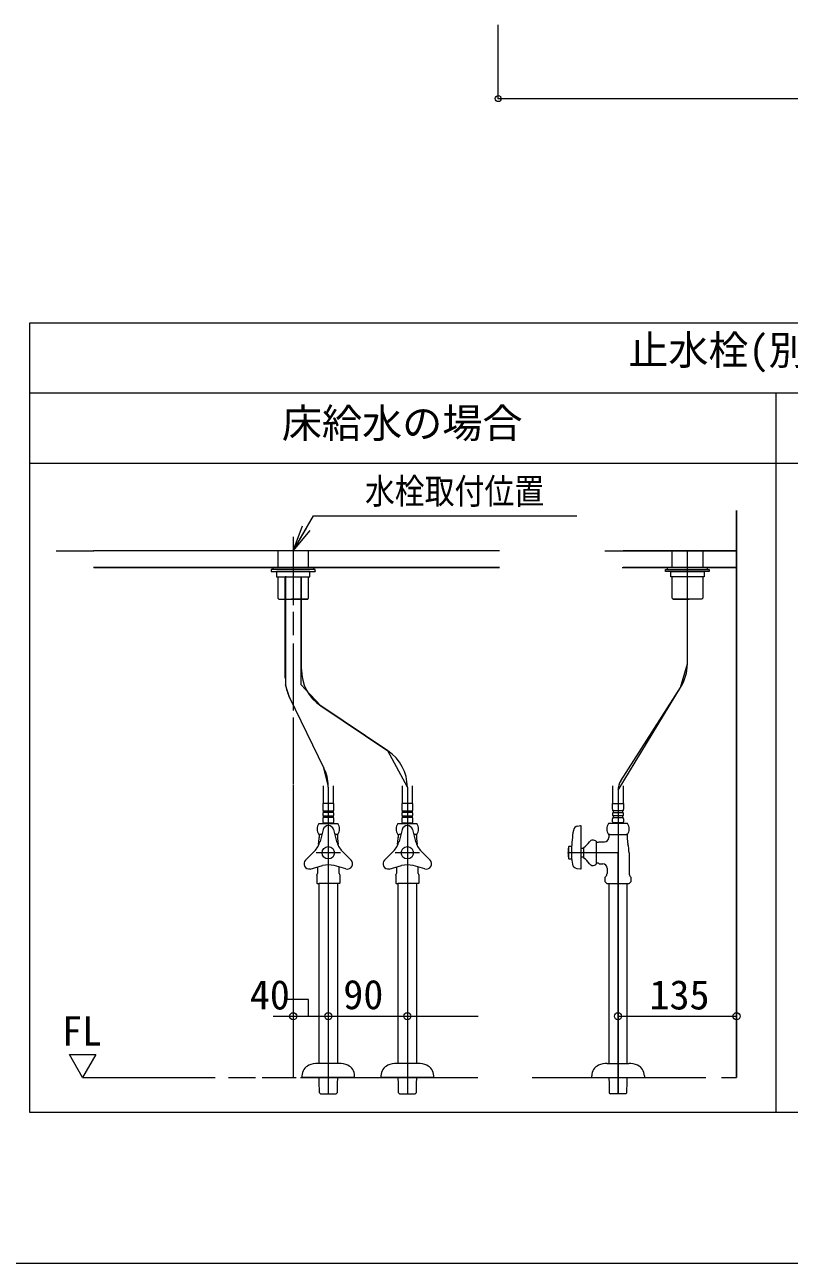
# Model space of a CAD drawing. Units: millimetres, scale not verified. Extents: x -1002 to 1002, y -687 to 676.
# Drawn here: x -38 to 343, y -687 to -70 of the extents above; entities that cross this region are included whole.
import ezdxf
from ezdxf.enums import TextEntityAlignment as Align

# ---------------------------------------------------------------- set-up
doc = ezdxf.new("R2010")
doc.units = ezdxf.units.MM
doc.header["$LTSCALE"] = 5
doc.header["$PDMODE"] = 32
doc.header["$PDSIZE"] = 3
doc.layers.add('F-0', color=7, linetype='Continuous', lineweight=15)
doc.styles.add('ＭＳ ゴシック', font='')
doc.styles.get('ＭＳ ゴシック').set_extended_font_data('MS Gothic')

msp = doc.modelspace()

# ---------------------------------------------------------------- linework, layer by layer
at = {"layer": 'F-0', "color": 4, "lineweight": 9}
for q in [(198.268, -69.594), (808.268, -106.421)]:
    msp.add_line((198.268, -106.421), q, dxfattribs=at)
at = {"layer": 'F-0', "lineweight": 18}
for p, q in [((-35.133, -611.931), (-35.133, -218.181)), ((-35.133, -218.181), (708.617, -218.181)), ((-35.133, -253.181), (708.617, -253.181)), ((336.742, -611.931), (336.742, -253.181)), ((336.742, -611.931), (-35.133, -611.931))]:
    msp.add_line(p, q, dxfattribs=at)
at = {"layer": 'F-0'}
for p, q in [((-35.133, -288.181), (336.742, -288.181)), ((336.742, -288.181), (708.617, -288.181)), ((96.117, -331.931), (106.22, -314.431)), ((106.22, -314.431), (237.47, -314.431)), ((317.054, -311.806), (317.054, -594.431)), ((96.117, -331.931), (100.785, -319.47)), ((96.117, -331.931), (102.679, -320.564)), ((96.117, -331.931), (104.574, -321.658)), ((96.117, -324.903), (96.117, -358.924)), ((-22.008, -331.931), (-3.24, -331.931)), ((198.929, -331.931), (-3.448, -331.931)), ((88.461, -331.931), (88.461, -340.243)), ((103.773, -340.243), (103.773, -331.931)), ((251.429, -331.931), (317.054, -331.931)), ((317.054, -331.931), (260.517, -331.931)), ((284.898, -340.243), (284.898, -331.931)), ((292.554, -388.247), (292.554, -331.931)), ((292.554, -388.247), (292.554, -331.931)), ((300.211, -331.931), (300.211, -340.243)), ((198.929, -340.243), (-3.439, -340.243)), ((-3.169, -340.243), (198.929, -340.243)), ((85.179, -341.118), (85.179, -342.212)), ((107.054, -341.118), (85.179, -341.118)), ((85.179, -342.212), (107.054, -342.212)), ((86.054, -340.243), (106.179, -340.243)), ((86.054, -341.118), (86.054, -340.243)), ((106.179, -341.118), (86.054, -341.118)), ((104.429, -342.212), (87.804, -342.212)), ((87.804, -342.212), (87.804, -344.837)), ((87.804, -344.837), (104.429, -344.837)), ((88.461, -344.837), (88.461, -355.512)), ((92.045, -395.371), (92.045, -344.837)), ((92.289, -344.576), (92.289, -398.624)), ((99.945, -344.837), (99.945, -398.487)), ((100.188, -391.012), (100.188, -344.837)), ((103.773, -355.512), (103.773, -344.837)), ((104.429, -344.837), (104.429, -342.212)), ((106.179, -340.243), (106.179, -341.118)), ((107.054, -342.212), (107.054, -341.118)), ((107.054, -341.774), (107.054, -342.212)), ((281.617, -342.212), (281.617, -341.118)), ((281.617, -341.118), (303.492, -341.118)), ((281.617, -341.774), (281.617, -342.212)), ((303.492, -342.212), (281.617, -342.212)), ((282.492, -340.243), (282.492, -341.118)), ((302.617, -340.243), (282.492, -340.243)), ((282.492, -341.118), (302.617, -341.118)), ((284.242, -342.212), (300.867, -342.212)), ((284.242, -344.837), (284.242, -342.212)), ((300.867, -344.837), (284.242, -344.837)), ((284.898, -355.512), (284.898, -344.837)), ((300.211, -344.837), (300.211, -355.512)), ((300.867, -342.212), (300.867, -344.837)), ((302.617, -341.118), (302.617, -340.243)), ((303.492, -341.118), (303.492, -342.212)), ((88.789, -355.84), (88.461, -355.512)), ((88.898, -355.949), (88.789, -355.84)), ((88.898, -355.949), (102.942, -355.949)), ((102.942, -355.949), (103.336, -355.949)), ((103.445, -355.84), (103.336, -355.949)), ((103.773, -355.512), (103.445, -355.84)), ((284.898, -355.512), (285.226, -355.84)), ((285.226, -355.84), (285.336, -355.949)), ((285.729, -355.949), (285.336, -355.949)), ((299.773, -355.949), (285.729, -355.949)), ((299.773, -355.949), (299.882, -355.84)), ((299.882, -355.84), (300.211, -355.512)), ((96.117, -362.219), (96.117, -373.886)), ((96.117, -378.004), (96.117, -411.496)), ((94.25, -404.941), (92.289, -398.624)), ((109.87, -409.174), (99.945, -398.487)), ((257.992, -451.228), (289.106, -400.036)), ((94.25, -404.941), (111.412, -440.217)), ((94.25, -404.941), (111.412, -440.217)), ((109.87, -409.174), (143.31, -431.626)), ((143.31, -431.626), (109.87, -409.174)), ((96.117, -414.928), (96.117, -447.975)), ((152.992, -449.787), (143.31, -431.626)), ((113.6, -448.936), (111.412, -440.217)), ((96.117, -448.446), (96.117, -467.086)), ((111.101, -449.049), (111.101, -457.799)), ((113.617, -449.787), (113.617, -457.799)), ((113.617, -449.787), (113.617, -482.431)), ((116.132, -457.799), (116.132, -449.049)), ((150.476, -449.049), (150.476, -457.799)), ((152.992, -449.787), (152.992, -457.799)), ((152.992, -449.787), (152.992, -482.431)), ((155.507, -457.799), (155.507, -449.049)), ((255.476, -457.799), (255.476, -449.049)), ((260.507, -449.049), (260.507, -457.799)), ((96.117, -454.497), (96.117, -571.179)), ((257.992, -451.228), (257.992, -457.799)), ((257.992, -451.228), (257.992, -602.633)), ((116.417, -457.799), (110.817, -457.799)), ((110.817, -457.799), (110.817, -460.752)), ((111.211, -461.518), (116.023, -461.518)), ((111.211, -462.393), (111.211, -461.518)), ((116.023, -462.393), (111.211, -462.393)), ((113.617, -457.799), (113.617, -602.633)), ((116.023, -461.518), (116.023, -462.393)), ((116.417, -460.752), (116.417, -457.799)), ((155.792, -457.799), (150.192, -457.799)), ((150.192, -457.799), (150.192, -460.752)), ((150.586, -461.518), (155.398, -461.518)), ((150.586, -462.393), (150.586, -461.518)), ((155.398, -462.393), (150.586, -462.393)), ((152.992, -457.799), (152.992, -602.633)), ((155.398, -461.518), (155.398, -462.393)), ((155.792, -460.752), (155.792, -457.799)), ((255.192, -457.799), (260.792, -457.799)), ((255.192, -460.752), (255.192, -457.799)), ((260.398, -461.518), (255.586, -461.518)), ((255.586, -461.518), (255.586, -462.393)), ((255.586, -462.393), (260.398, -462.393)), ((257.992, -457.799), (257.992, -482.431)), ((260.398, -462.393), (260.398, -461.518)), ((260.792, -457.799), (260.792, -460.752)), ((108.861, -467.862), (118.372, -467.862)), ((110.817, -465.565), (110.817, -466.987)), ((111.211, -463.924), (116.023, -463.924)), ((111.211, -464.799), (111.211, -463.924)), ((116.023, -464.799), (111.211, -464.799)), ((111.254, -467.424), (115.979, -467.424)), ((116.023, -463.924), (116.023, -464.799)), ((116.417, -466.987), (116.417, -465.565)), ((148.236, -467.862), (157.747, -467.862)), ((150.192, -465.565), (150.192, -466.987)), ((150.586, -463.924), (155.398, -463.924)), ((150.586, -464.799), (150.586, -463.924)), ((155.398, -464.799), (150.586, -464.799)), ((150.629, -467.424), (155.354, -467.424)), ((155.398, -463.924), (155.398, -464.799)), ((155.792, -466.987), (155.792, -465.565)), ((237.961, -469.101), (239.368, -468.903)), ((239.617, -490.273), (239.617, -469.12)), ((262.747, -467.862), (253.236, -467.862)), ((255.192, -466.987), (255.192, -465.565)), ((260.398, -463.924), (255.586, -463.924)), ((255.586, -463.924), (255.586, -464.799)), ((255.586, -464.799), (260.398, -464.799)), ((260.354, -467.424), (255.629, -467.424)), ((260.398, -464.799), (260.398, -463.924)), ((260.792, -465.565), (260.792, -466.987)), ((96.117, -472.892), (96.117, -571.782)), ((110.43, -473.243), (108.861, -473.243)), ((109.023, -473.243), (109.023, -474.124)), ((109.023, -473.243), (109.531, -473.243)), ((109.023, -474.124), (109.023, -474.774)), ((111.081, -470.814), (109.484, -476.776)), ((110.43, -473.243), (109.531, -473.243)), ((116.152, -470.814), (117.75, -476.776)), ((117.702, -473.243), (116.803, -473.243)), ((118.372, -473.243), (116.803, -473.243)), ((118.211, -474.124), (118.211, -474.774)), ((148.236, -473.243), (148.906, -473.243)), ((148.398, -473.243), (148.398, -474.124)), ((148.398, -474.124), (148.398, -474.774)), ((150.456, -470.814), (148.859, -476.776)), ((149.805, -473.243), (148.906, -473.243)), ((155.527, -470.814), (157.125, -476.776)), ((157.077, -473.243), (156.178, -473.243)), ((157.747, -473.243), (156.178, -473.243)), ((253.236, -473.243), (262.747, -473.243)), ((253.398, -473.243), (253.398, -474.124)), ((253.906, -473.243), (253.398, -473.243)), ((253.398, -474.124), (253.398, -474.774)), ((253.906, -473.243), (262.077, -473.243)), ((262.586, -473.243), (262.077, -473.243)), ((262.586, -473.243), (262.586, -474.124)), ((262.586, -474.124), (262.586, -474.774)), ((233.492, -479.368), (233.374, -479.806)), ((233.492, -485.493), (233.492, -479.368)), ((234.804, -479.368), (233.492, -479.368)), ((234.804, -479.368), (234.804, -485.493)), ((234.804, -480.681), (234.804, -484.181)), ((240.929, -480.352), (239.617, -480.352)), ((240.929, -485.056), (240.929, -479.806)), ((247.054, -476.712), (247.054, -488.149)), ((247.054, -477.181), (247.711, -477.181)), ((247.711, -477.181), (248.327, -477.181)), ((102.288, -486.043), (106.653, -481.679)), ((119.709, -482.431), (107.525, -482.431)), ((119.709, -482.431), (107.821, -482.431)), ((113.617, -482.431), (113.617, -602.633)), ((124.945, -486.043), (120.581, -481.679)), ((141.663, -486.043), (146.028, -481.679)), ((159.084, -482.431), (146.9, -482.431)), ((159.084, -482.431), (146.9, -482.431)), ((152.992, -482.431), (152.992, -602.633)), ((164.32, -486.043), (159.956, -481.679)), ((257.992, -482.431), (233.054, -482.431)), ((257.992, -482.431), (233.054, -482.431)), ((239.617, -484.509), (240.929, -484.509)), ((247.711, -487.681), (247.054, -487.681)), ((248.327, -487.681), (247.711, -487.681)), ((257.992, -602.633), (257.992, -482.431)), ((263.461, -482.431), (263.461, -492.676)), ((104.491, -490.524), (110.786, -488.837)), ((108.148, -489.544), (108.148, -492.676)), ((122.41, -490.435), (116.448, -488.837)), ((119.086, -492.676), (119.086, -489.544)), ((143.866, -490.524), (150.161, -488.837)), ((147.523, -489.544), (147.523, -492.676)), ((161.785, -490.435), (155.823, -488.837)), ((158.461, -492.676), (158.461, -489.544)), ((237.447, -490.219), (239.368, -490.489)), ((252.523, -490.087), (252.523, -492.676)), ((108.039, -497.743), (107.929, -497.634)), ((108.039, -497.743), (109.033, -497.743)), ((119.195, -497.743), (109.033, -497.743)), ((109.111, -587.431), (109.111, -497.743)), ((118.123, -497.743), (118.123, -587.431)), ((147.414, -497.743), (147.304, -497.634)), ((147.414, -497.743), (148.408, -497.743)), ((158.57, -497.743), (148.408, -497.743)), ((148.486, -587.431), (148.486, -497.743)), ((157.498, -497.743), (157.498, -587.431)), ((251.424, -494.681), (251.882, -494.223)), ((251.424, -494.681), (251.424, -496.754)), ((251.424, -496.754), (252.414, -497.743)), ((252.414, -497.743), (263.57, -497.743)), ((253.486, -497.743), (253.486, -587.431)), ((262.498, -587.431), (262.498, -497.743)), ((263.57, -497.743), (264.559, -496.754)), ((264.101, -494.223), (264.559, -494.681)), ((264.559, -496.754), (264.559, -494.681)), ((264.559, -496.754), (264.559, -494.681)), ((86.126, -563.894), (188.251, -563.894)), ((257.992, -563.894), (317.051, -563.894)), ((96.117, -571.782), (96.117, -583.434)), ((96.117, -574.611), (96.117, -581.182)), ((-15.446, -583.064), (-2.321, -583.064)), ((-8.883, -594.431), (-15.446, -583.064)), ((-2.321, -583.064), (-8.883, -594.431)), ((96.117, -583.618), (96.117, -594.431)), ((96.117, -584.124), (96.117, -594.431)), ((118.956, -587.431), (108.277, -587.431)), ((158.331, -587.431), (147.652, -587.431)), ((252.652, -587.431), (263.331, -587.431)), ((-8.883, -594.431), (57.149, -594.431)), ((63.79, -594.431), (77.31, -594.431)), ((80.631, -594.431), (97.531, -594.431)), ((99.715, -594.431), (188.071, -594.431)), ((100.492, -593.556), (100.492, -594.431)), ((126.742, -594.431), (100.492, -594.431)), ((109.111, -595.585), (109.111, -594.432)), ((109.135, -596.508), (109.111, -595.585)), ((118.123, -595.585), (118.099, -596.508)), ((118.123, -594.432), (118.123, -595.585)), ((126.742, -594.431), (126.742, -593.556)), ((139.867, -593.556), (139.867, -594.431)), ((166.117, -594.431), (139.867, -594.431)), ((148.486, -595.585), (148.486, -594.432)), ((148.51, -596.508), (148.486, -595.585)), ((157.498, -595.585), (157.474, -596.508)), ((157.498, -594.432), (157.498, -595.585)), ((166.117, -594.431), (166.117, -593.556)), ((215.151, -594.431), (301.83, -594.431)), ((244.867, -594.431), (244.867, -593.556)), ((244.867, -594.431), (271.117, -594.431)), ((253.486, -594.431), (253.486, -595.585)), ((253.486, -595.585), (253.51, -596.508)), ((253.51, -596.508), (253.63, -602.125)), ((262.353, -602.125), (262.474, -596.508)), ((262.474, -596.508), (262.498, -595.585)), ((262.498, -595.585), (262.498, -594.431)), ((271.117, -593.556), (271.117, -594.431)), ((309.615, -594.431), (309.67, -594.431)), ((109.791, -602.633), (109.792, -602.633)), ((109.792, -602.633), (109.898, -602.633)), ((109.898, -602.633), (117.336, -602.633)), ((117.336, -602.633), (117.442, -602.633)), ((117.442, -602.633), (117.443, -602.633)), ((149.166, -602.633), (149.167, -602.633)), ((149.167, -602.633), (149.273, -602.633)), ((149.273, -602.633), (156.711, -602.633)), ((156.711, -602.633), (156.817, -602.633)), ((156.817, -602.633), (156.818, -602.633)), ((253.63, -602.125), (254.166, -602.633)), ((261.711, -602.633), (254.273, -602.633)), ((261.818, -602.633), (262.353, -602.125)), ((-1002.086, -687.064), (1002.034, -687.064))]:
    msp.add_line(p, q, dxfattribs=at)
at = {"layer": 'F-0', "lineweight": 18}
msp.add_lwpolyline([(708.617, -218.181), (708.617, -611.931), (336.742, -611.931)], dxfattribs=at)
at = {"layer": 'F-0'}
for points in [[(309.67, -594.431), (317.054, -594.431), (317.054, -311.806)], [(260.052, -340.243), (317.054, -340.243), (260.564, -340.243)], [(103.336, -355.949), (103.292, -355.949), (95.242, -355.949)], [(285.336, -355.949), (285.379, -355.949), (293.429, -355.949)], [(259.371, -446.513), (289.106, -400.036), (292.554, -388.247)], [(111.211, -467.424), (110.992, -467.643), (110.992, -467.862)], [(116.242, -467.862), (116.242, -467.643), (116.023, -467.424)], [(150.586, -467.424), (150.367, -467.643), (150.367, -467.862)], [(155.617, -467.862), (155.617, -467.643), (155.398, -467.424)], [(255.367, -467.862), (255.367, -467.643), (255.586, -467.424)], [(260.398, -467.424), (260.617, -467.643), (260.617, -467.862)], [(117.702, -473.243), (118.211, -473.243), (118.211, -474.124)], [(157.077, -473.243), (157.586, -473.243), (157.586, -474.124), (157.586, -474.774)], [(248.327, -477.181), (248.545, -476.962), (251.211, -476.962)], [(233.374, -485.056), (233.492, -485.493), (234.804, -485.493)], [(248.327, -487.681), (248.545, -487.899), (250.336, -487.899)], [(107.929, -493.629), (107.929, -496.754), (107.929, -497.634)], [(119.304, -493.629), (119.304, -497.634), (119.195, -497.743)], [(147.304, -493.629), (147.304, -496.754), (147.304, -497.634)], [(158.679, -493.629), (158.679, -497.634), (158.57, -497.743)], [(103.672, -563.775), (103.672, -555.502), (92.91, -555.502)], [(109.791, -602.633), (109.255, -602.125), (109.135, -596.508)], [(118.099, -596.508), (117.978, -602.125), (117.443, -602.633)], [(149.166, -602.633), (148.63, -602.125), (148.51, -596.508)], [(157.474, -596.508), (157.353, -602.125), (156.818, -602.633)], [(254.273, -602.633), (254.167, -602.633), (254.166, -602.633)], [(261.818, -602.633), (261.817, -602.633), (261.711, -602.633)]]:
    msp.add_lwpolyline(points, dxfattribs=at)
for centre, radius in [((113.617, -482.431), 3.062), ((152.992, -482.431), 3.062), ((96.117, -563.894), 1.75), ((96.117, -563.894), 1.75), ((113.617, -563.894), 1.75), ((113.617, -563.894), 1.75), ((152.992, -563.894), 1.75), ((152.992, -563.894), 1.75), ((257.992, -563.894), 1.75), ((257.992, -563.894), 1.75), ((317.051, -563.894), 1.75), ((317.051, -563.894), 1.75), ((317.051, -563.894), 1.75)]:
    msp.add_circle(centre, radius, dxfattribs=at)
for centre, radius, start, end in [((270.679, -388.247), 21.875, 327.39011, 0), ((122.063, -391.012), 21.875, 180, 236.12262), ((113.92, -395.371), 21.875, 188.55163, 205.94376), ((131.117, -449.787), 21.875, 0, 56.12262), ((91.742, -449.787), 21.875, 2.23046, 25.94376), ((91.742, -449.787), 21.875, 0, 2.23046), ((266.742, -451.228), 8.75, 147.39011, 180), ((111.758, -460.752), 0.941, 180, 234.43222), ((111.758, -463.159), 0.941, 125.56778, 234.43222), ((115.476, -460.752), 0.941, 305.56778, 0), ((115.476, -463.159), 0.941, 305.56778, 54.43222), ((151.133, -460.752), 0.941, 180, 234.43222), ((151.133, -463.159), 0.941, 125.56778, 234.43222), ((154.851, -460.752), 0.941, 305.56778, 0), ((154.851, -463.159), 0.941, 305.56778, 54.43222), ((256.133, -460.752), 0.941, 180, 234.43222), ((256.133, -463.159), 0.941, 125.56778, 234.43222), ((259.851, -460.752), 0.941, 305.56778, 0), ((259.851, -463.159), 0.941, 305.56778, 54.43222), ((112.851, -470.552), 4.812, 146.00705, 213.99295), ((111.758, -465.565), 0.941, 125.56778, 180), ((111.254, -466.987), 0.438, 180, 270), ((113.617, -471.493), 2.625, 15, 165), ((115.979, -466.987), 0.438, 270, 0), ((115.476, -465.565), 0.941, 0, 54.43222), ((114.382, -470.552), 4.812, 326.00705, 33.99295), ((152.226, -470.552), 4.812, 146.00705, 213.99295), ((150.629, -466.987), 0.438, 180, 270), ((151.133, -465.565), 0.941, 125.56778, 180), ((152.992, -471.493), 2.625, 15, 165), ((155.354, -466.987), 0.438, 270, 0), ((154.851, -465.565), 0.941, 0, 54.43222), ((153.757, -470.552), 4.812, 326.00705, 33.99295), ((238.326, -471.7), 2.625, 98, 170.1971), ((239.398, -469.12), 0.219, 0, 98), ((257.226, -470.552), 4.812, 146.00705, 213.99295), ((255.629, -466.987), 0.438, 180, 270), ((256.133, -465.565), 0.941, 125.56778, 180), ((260.354, -466.987), 0.438, 270, 0), ((259.851, -465.565), 0.941, 0, 54.43222), ((258.757, -470.552), 4.812, 326.00705, 33.99295), ((94.777, -474.774), 14.246, 346.9604, 0), ((132.457, -474.774), 14.246, 180, 193.0396), ((134.152, -474.774), 14.246, 346.9604, 0), ((171.832, -474.774), 14.246, 180, 193.0396), ((300.429, -482.431), 65.648, 170.1971, 178.47247), ((251.211, -474.774), 2.188, 270, 0), ((276.832, -474.774), 14.246, 180, 193.0396), ((98.919, -473.945), 10.938, 315, 345), ((127.836, -482.431), 19.688, 166.9604, 171.25756), ((128.315, -473.945), 10.938, 195, 225), ((99.398, -482.431), 19.688, 8.74244, 13.0396), ((138.294, -473.945), 10.938, 315, 345), ((167.211, -482.431), 19.688, 166.9604, 171.25756), ((167.69, -473.945), 10.938, 195, 225), ((138.773, -482.431), 19.688, 8.74244, 13.0396), ((243.992, -482.431), 10.938, 166.70293, 180), ((243.992, -482.431), 10.938, 166.11346, 166.70293), ((235.064, -471.097), 10.5, 303.95919, 326.04081), ((245.523, -478.274), 2.188, 45.573, 143.1301), ((243.773, -482.431), 19.688, 0, 13.0396), ((104.145, -487.899), 2.625, 135, 277.52424), ((123.089, -487.899), 2.625, 255, 45), ((143.52, -487.899), 2.625, 135, 277.52424), ((162.464, -487.899), 2.625, 255, 45), ((243.992, -482.431), 10.938, 180, 193.29707), ((243.992, -482.431), 10.938, 193.29707, 193.88654), ((267.578, -482.59), 32.812, 182.77864, 189.59149), ((235.064, -493.765), 10.5, 33.95919, 56.04081), ((105.961, -492.676), 2.188, 334.15807, 0), ((113.617, -499.402), 10.938, 75, 105), ((121.273, -492.676), 2.188, 180, 205.84193), ((145.336, -492.676), 2.188, 334.15807, 0), ((152.992, -499.402), 10.938, 75, 105), ((160.648, -492.676), 2.188, 180, 205.84193), ((237.813, -487.62), 2.625, 189.59149, 261.99591), ((239.398, -490.273), 0.219, 261.99591, 0), ((245.523, -486.587), 2.188, 216.8699, 314.427), ((250.336, -490.087), 2.188, 0, 90), ((250.336, -492.676), 2.188, 315, 0), ((265.648, -492.676), 2.188, 180, 225), ((106.179, -593.556), 5.688, 113.55646, 180), ((108.277, -598.368), 10.938, 90, 113.55646), ((118.956, -598.368), 10.938, 66.44354, 90), ((121.054, -593.556), 5.688, 0, 66.44354), ((145.554, -593.556), 5.688, 113.55646, 180), ((147.652, -598.368), 10.938, 90, 113.55646), ((158.331, -598.368), 10.938, 66.44354, 90), ((160.429, -593.556), 5.688, 0, 66.44354), ((250.554, -593.556), 5.688, 113.55646, 180), ((252.652, -598.368), 10.938, 90, 113.55646), ((263.331, -598.368), 10.938, 66.44354, 90), ((265.429, -593.556), 5.688, 0, 66.44354)]:
    msp.add_arc(centre, radius, start, end, dxfattribs=at)
at = {"layer": 'F-0', "color": 6}
msp.add_point((198.268, -106.421), dxfattribs=at)

# ---------------------------------------------------------------- texts
at = {"layer": 'F-0', "style": 'ＭＳ ゴシック'}
for s, p in [('止水栓(別途手配)参考位置', (263.061, -243.497)), ('床給水の場合', (90.421, -279.954)), ('40', (74.5, -564.944)), ('90', (121.084, -564.8)), ('135', (273.661, -564.944)), ('FL', (-19.085, -582.95))]:
    msp.add_text(s, height=14.66, dxfattribs=at).set_placement(p, align=Align.BOTTOM_LEFT)
at = {"layer": 'F-0', "style": 'ＭＳ ゴシック', "width": 0.85}
msp.add_text('水栓取付位置', height=12.83, dxfattribs=at).set_placement((131.887, -312.398), align=Align.BOTTOM_LEFT)

doc.saveas('drawing.dxf')
